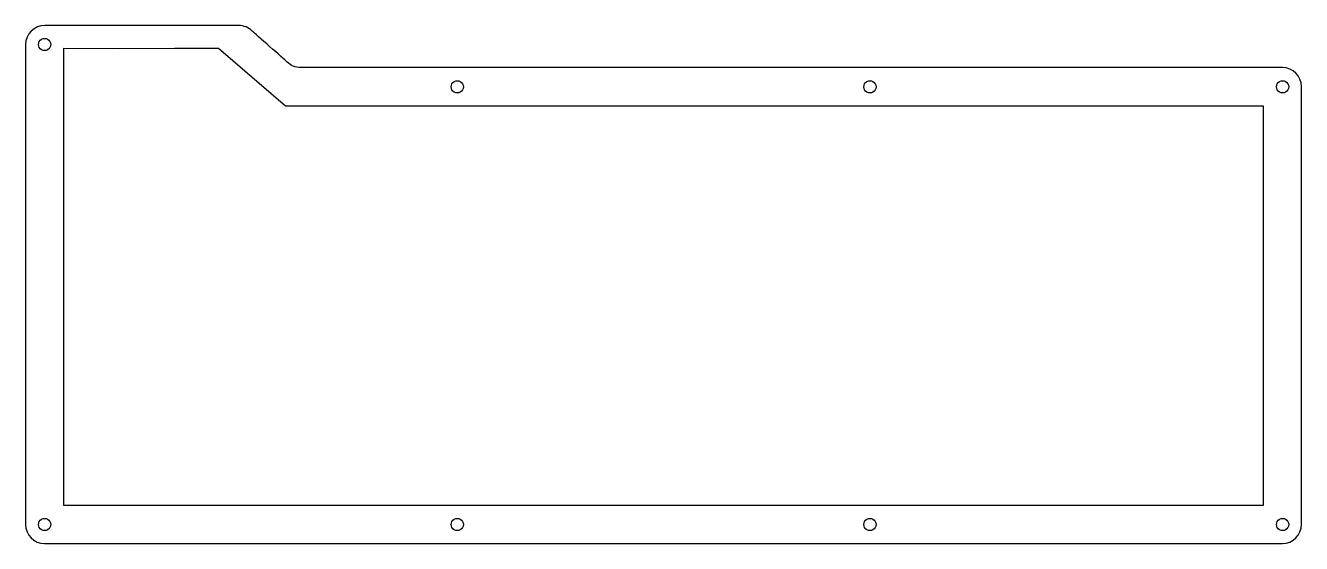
# Model space of a CAD drawing. Extents: x 0 to 334, y 161 to 297.
import ezdxf

# ---------------------------------------------------------------- set-up
doc = ezdxf.new("R2010")
doc.units = 0
doc.layers.get('0').update_dxf_attribs({"linetype": 'CONTINUOUS'})

msp = doc.modelspace()

# ---------------------------------------------------------------- linework, layer by layer
at = {"color": 7}
for points in [[(55.81977, 297), (5.0834, 297)], [(0, 292.000169), (0, 284.592285), (0.002117, 280.950428), (0.002117, 166.073425)], [(329.429031, 285.950418), (72.880577, 285.950418), (72.096328, 285.950418)], [(334.429021, 166.073425), (334.429021, 280.950428)], [(5.00199, 161.073435), (329.429031, 161.073435)]]:
    msp.add_lwpolyline(points, dxfattribs=at)
for points in [[(6.596774, 292.000008)], [(10.0155, 291.011617), (24.547799, 291.002399), (39.080096, 291.010019), (50.609, 291.010008), (68.144694, 275.951851), (324.42187, 275.951851), (324.42187, 171.072499), (10.0155, 171.072499)], [(114.756777, 280.900009)], [(222.915774, 280.900009)], [(331.075758, 280.900009)], [(6.596774, 166.050006)], [(114.756777, 166.050006)], [(222.915774, 166.050006)], [(331.075758, 166.050006)]]:
    msp.add_lwpolyline(points, close=True, dxfattribs=at)
for points in [[(5.0834, 297), (2.267191, 297), (0, 294.770092), (0, 292.000169)], [(59.41754, 295.538812), (58.498711, 296.442523), (57.22787, 297), (55.81977, 297)], [(68.560659, 287.414887), (67.622978, 288.35257), (60.336361, 294.635075), (59.41754, 295.538812)], [(3.403226, 292.000008), (3.403226, 292.570481), (3.707569, 293.097619), (4.201613, 293.382855)], [(4.201613, 290.617161), (3.707569, 290.902398), (3.403226, 291.429536), (3.403226, 292.000008)], [(4.201613, 293.382855), (4.695657, 293.668092), (5.304344, 293.668092), (5.798387, 293.382855)], [(5.798387, 293.382855), (6.292431, 293.097619), (6.596774, 292.570481), (6.596774, 292.000008)], [(6.596774, 292.000008), (6.596774, 291.429536), (6.292431, 290.902398), (5.798387, 290.617161)], [(5.798387, 290.617161), (5.304344, 290.331925), (4.695657, 290.331925), (4.201613, 290.617161)], [(72.096328, 285.950418), (70.770247, 285.950418), (69.498348, 286.477203), (68.560659, 287.414887)], [(334.429021, 280.950428), (334.429021, 283.72043), (332.199006, 285.950418), (329.429031, 285.950418)], [(111.563229, 280.900009), (111.563229, 281.470481), (111.867572, 281.997619), (112.361616, 282.282856)], [(112.361616, 282.282856), (112.85566, 282.568092), (113.464346, 282.568092), (113.95839, 282.282856)], [(113.95839, 282.282856), (114.452434, 281.997619), (114.756777, 281.470481), (114.756777, 280.900009)], [(219.722226, 280.900009), (219.722226, 281.470481), (220.026569, 281.997619), (220.520613, 282.282856)], [(220.520613, 282.282856), (221.014657, 282.568092), (221.623343, 282.568092), (222.117387, 282.282856)], [(222.117387, 282.282856), (222.611431, 281.997619), (222.915774, 281.470481), (222.915774, 280.900009)], [(327.88221, 280.900009), (327.88221, 281.470481), (328.186553, 281.997619), (328.680597, 282.282856)], [(328.680597, 282.282856), (329.174641, 282.568092), (329.783327, 282.568092), (330.277371, 282.282856)], [(330.277371, 282.282856), (330.771415, 281.997619), (331.075758, 281.470481), (331.075758, 280.900009)], [(112.361616, 279.517162), (111.867572, 279.802398), (111.563229, 280.329536), (111.563229, 280.900009)], [(113.95839, 279.517162), (113.464346, 279.231925), (112.85566, 279.231925), (112.361616, 279.517162)], [(114.756777, 280.900009), (114.756777, 280.329536), (114.452434, 279.802398), (113.95839, 279.517162)], [(220.520613, 279.517162), (220.026569, 279.802398), (219.722226, 280.329536), (219.722226, 280.900009)], [(222.117387, 279.517162), (221.623343, 279.231925), (221.014657, 279.231925), (220.520613, 279.517162)], [(222.915774, 280.900009), (222.915774, 280.329536), (222.611431, 279.802398), (222.117387, 279.517162)], [(328.680597, 279.517162), (328.186553, 279.802398), (327.88221, 280.329536), (327.88221, 280.900009)], [(330.277371, 279.517162), (329.783327, 279.231925), (329.174641, 279.231925), (328.680597, 279.517162)], [(331.075758, 280.900009), (331.075758, 280.329536), (330.771415, 279.802398), (330.277371, 279.517162)], [(3.403226, 166.050006), (3.403226, 166.620479), (3.707569, 167.147617), (4.201613, 167.432853)], [(4.201613, 167.432853), (4.695657, 167.718089), (5.304344, 167.718089), (5.798387, 167.432853)], [(5.798387, 167.432853), (6.292431, 167.147617), (6.596774, 166.620479), (6.596774, 166.050006)], [(111.563229, 166.050006), (111.563229, 166.620479), (111.867572, 167.147617), (112.361616, 167.432853)], [(112.361616, 167.432853), (112.85566, 167.718089), (113.464346, 167.718089), (113.95839, 167.432853)], [(113.95839, 167.432853), (114.452434, 167.147617), (114.756777, 166.620479), (114.756777, 166.050006)], [(219.722226, 166.050006), (219.722226, 166.620479), (220.026569, 167.147617), (220.520613, 167.432853)], [(220.520613, 167.432853), (221.014657, 167.718089), (221.623343, 167.718089), (222.117387, 167.432853)], [(222.117387, 167.432853), (222.611431, 167.147617), (222.915774, 166.620479), (222.915774, 166.050006)], [(327.88221, 166.050006), (327.88221, 166.620479), (328.186553, 167.147617), (328.680597, 167.432853)], [(328.680597, 167.432853), (329.174641, 167.718089), (329.783327, 167.718089), (330.277371, 167.432853)], [(330.277371, 167.432853), (330.771415, 167.147617), (331.075758, 166.620479), (331.075758, 166.050006)], [(0.002, 166.073425), (0.002, 163.303422), (2.232001, 161.073435), (5.00199, 161.073435)], [(4.201613, 164.667159), (3.707569, 164.952396), (3.403226, 165.479534), (3.403226, 166.050006)], [(5.798387, 164.667159), (5.304344, 164.381923), (4.695657, 164.381923), (4.201613, 164.667159)], [(6.596774, 166.050006), (6.596774, 165.479534), (6.292431, 164.952396), (5.798387, 164.667159)], [(112.361616, 164.667159), (111.867572, 164.952396), (111.563229, 165.479534), (111.563229, 166.050006)], [(113.95839, 164.667159), (113.464346, 164.381923), (112.85566, 164.381923), (112.361616, 164.667159)], [(114.756777, 166.050006), (114.756777, 165.479534), (114.452434, 164.952396), (113.95839, 164.667159)], [(220.520613, 164.667159), (220.026569, 164.952396), (219.722226, 165.479534), (219.722226, 166.050006)], [(222.117387, 164.667159), (221.623343, 164.381923), (221.014657, 164.381923), (220.520613, 164.667159)], [(222.915774, 166.050006), (222.915774, 165.479534), (222.611431, 164.952396), (222.117387, 164.667159)], [(328.680597, 164.667159), (328.186553, 164.952396), (327.88221, 165.479534), (327.88221, 166.050006)], [(330.277371, 164.667159), (329.783327, 164.381923), (329.174641, 164.381923), (328.680597, 164.667159)], [(329.429031, 161.073435), (332.199006, 161.073435), (334.429021, 163.303422), (334.429021, 166.073425)], [(331.075758, 166.050006), (331.075758, 165.479534), (330.771415, 164.952396), (330.277371, 164.667159)]]:
    msp.add_open_spline(points, degree=3, dxfattribs=at)

doc.saveas('drawing.dxf')
